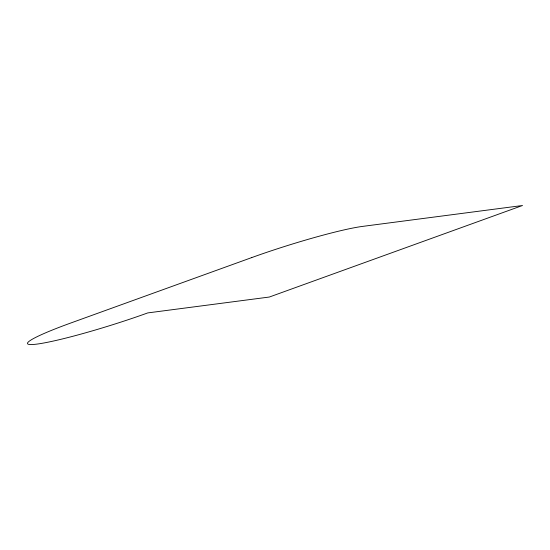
<?xml version="1.0" encoding="UTF-8"?>
<svg xmlns="http://www.w3.org/2000/svg" width="550" height="550" viewBox="0 0 550 550"><rect width="100%" height="100%" fill="white"/><g stroke="black" fill="none" stroke-linecap="round" stroke-linejoin="round"><path stroke-width="0.82" d="M251.762 257.572L70.936 322.953A85.786 7.48 -17.4 0 0 37.008 344.087A85.786 7.48 -17.4 0 0 147.744 312.916L269.342 297.034L522.5 205.508L362.498 226.407A85.786 7.48 -17.4 0 0 251.762 257.572"/></g></svg>
